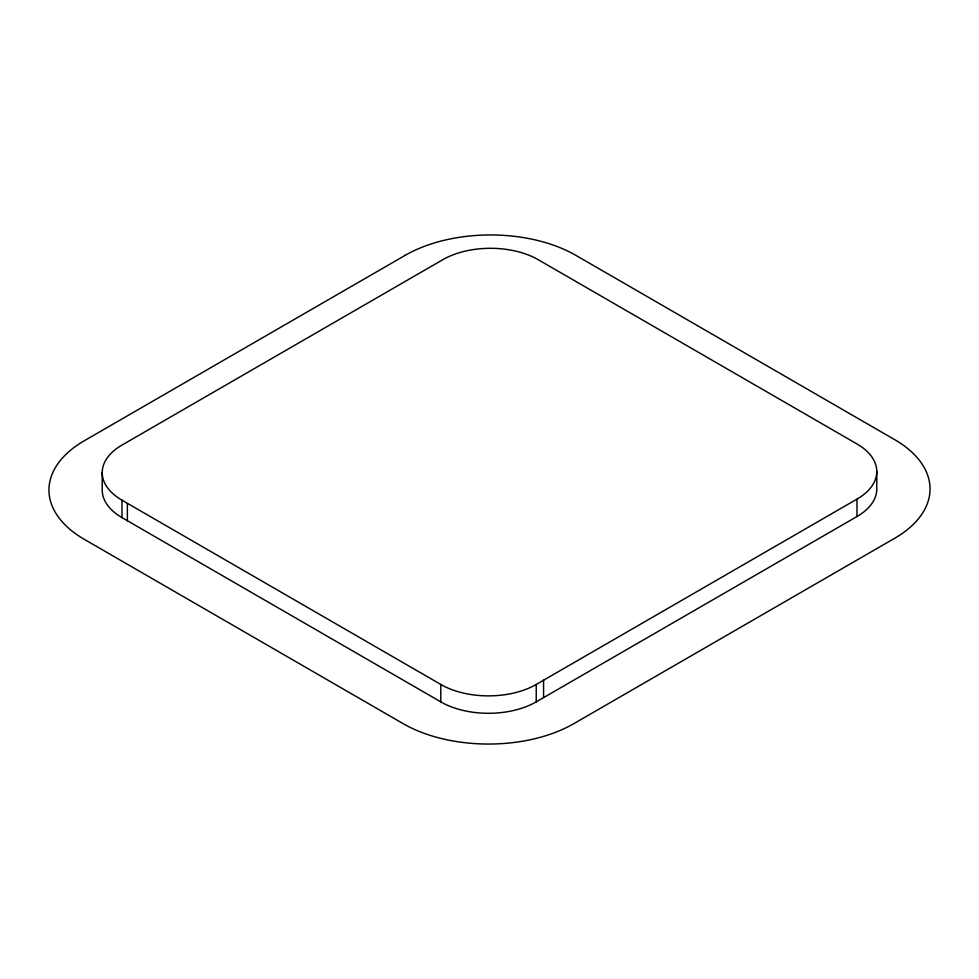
<?xml version="1.0" encoding="UTF-8"?>
<svg xmlns="http://www.w3.org/2000/svg" width="979" height="979" viewBox="0 0 979 979"><rect width="100%" height="100%" fill="white"/><g stroke="black" fill="none" stroke-linecap="round" stroke-linejoin="round"><path stroke-width="1.47" d="M440.783 684.431L440.746 684.456A67.527 38.989 0 0 0 536.235 684.456L857.004 499.106A67.527 38.989 0 0 0 857.004 443.976L538.254 259.716A67.527 38.989 0 0 0 442.765 259.716L121.996 445.066A67.527 38.989 0 0 0 121.996 500.196L121.996 517.61L440.783 701.845L440.783 684.431L121.996 500.196M440.746 701.87A67.527 38.989 0 0 0 536.235 701.87L857.004 516.52A67.527 38.989 0 0 0 876.78 488.949L876.78 471.548M856.968 499.082L857.004 516.52M543.565 680.026L543.565 697.44M536.235 684.456L536.235 701.87M127.38 503.5L127.38 520.901M102.22 472.637L102.22 490.051A67.527 38.989 0 0 0 121.996 517.61M405.098 255.384L84.329 440.734A120.784 69.742 0 0 0 84.329 539.356L403.079 723.616A120.784 69.742 0 0 0 573.902 723.616L894.671 538.266A120.784 69.742 0 0 0 894.671 439.644L575.921 255.384A120.784 69.742 0 0 0 405.098 255.384"/></g></svg>
